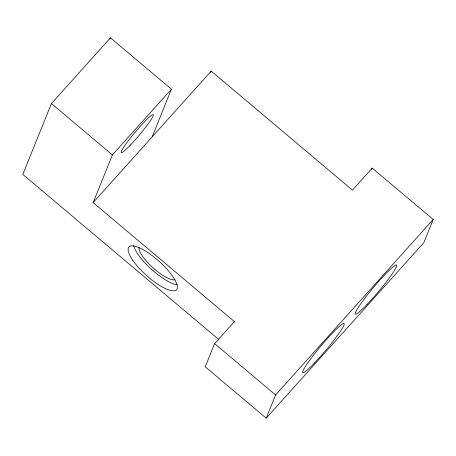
<?xml version="1.0" encoding="UTF-8"?>
<svg xmlns="http://www.w3.org/2000/svg" width="456" height="456" viewBox="0 0 456 456"><rect width="100%" height="100%" fill="white"/><g stroke="black" fill="none" stroke-linecap="round" stroke-linejoin="round"><path stroke-width="0.68" d="M152.173 136.851L171.427 89.182L110.466 37.819L51.437 103.558L22.8 174.426L218.504 339.298M109.936 39.13L110.466 37.819M233.882 322.882L234.401 321.588L93.144 202.584L112.398 154.915L171.427 89.182M210.678 72.407L211.202 71.113L352.459 190.123L372.233 168.099L433.2 219.461L423.823 242.666L266.213 418.18L205.251 366.818L214.628 343.613L234.401 321.588M266.213 418.18L275.589 394.976L433.2 219.461M371.714 169.387L372.233 168.099M93.144 202.584L211.202 71.113M51.437 103.558L112.398 154.915M214.628 343.613L275.589 394.976M174.916 279.807A24.784 7.319 41.9 0 1 152.657 267.501A24.784 7.319 41.9 0 1 138.989 247.072M177.213 284.863A32.011 9.456 41.9 0 1 151.54 269.371A32.011 9.456 41.9 0 1 133.614 245.579M314.532 362.919A32.011 3.255 -49.9 0 0 344.149 323.692A32.011 3.255 -49.9 0 0 311.636 357.607A32.011 3.255 -49.9 0 0 314.532 362.919M367.069 304.414A32.011 3.255 -49.9 0 0 396.686 265.187A32.011 3.255 -49.9 0 0 364.173 299.102A32.011 3.255 -49.9 0 0 367.069 304.414M132.85 260.376A32.011 9.456 41.9 0 0 175.275 290.546A32.011 9.456 41.9 0 0 150.035 254.066A32.011 9.456 41.9 0 0 132.85 260.376M130.308 145.168A24.784 2.519 -49.9 0 0 153.262 114.781A24.784 2.519 -49.9 0 0 128.113 141.007A24.784 2.519 -49.9 0 0 130.308 145.168"/></g></svg>
